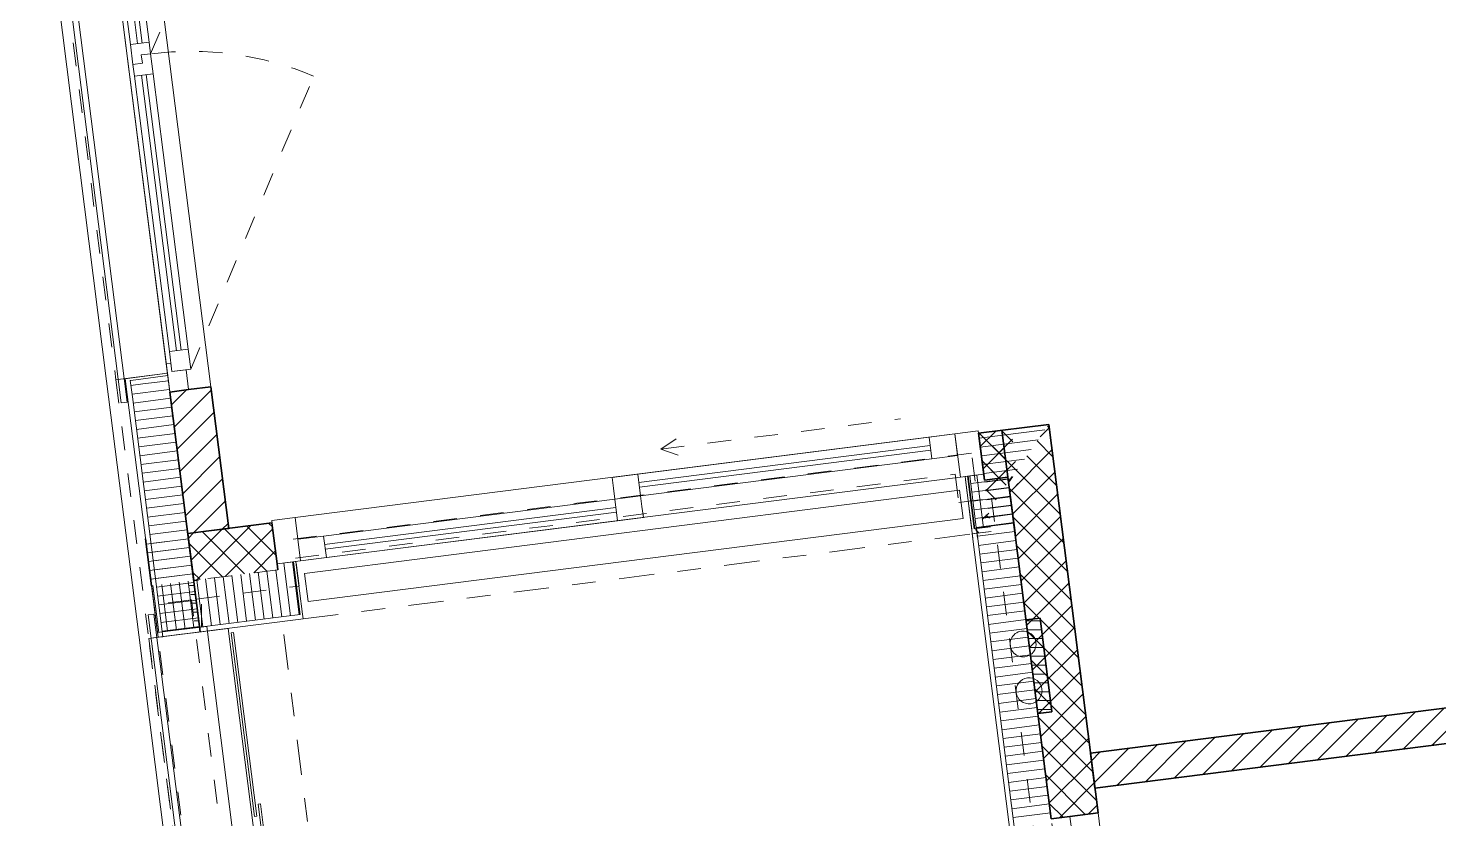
# Model space of a CAD drawing. Header units: metres. Extents: x 2713679.5 to 2713747.3, y 1226017.1 to 1226104.2.
# Drawn here: x 2713689.93 to 2713695.91, y 1226034.29 to 1226037.64 of the extents above; entities that cross this region are included whole.
import ezdxf

# ---------------------------------------------------------------- set-up
doc = ezdxf.new("R2010")
doc.units = ezdxf.units.M
doc.header["$MEASUREMENT"] = 0
doc.linetypes.add('Strich 2_1mm', pattern=[0.15, 0.1, -0.05])
doc.linetypes.add('Strichpunkt 3_1_1mm Achsen', pattern=[0.25, 0.15, -0.05, 0, -0.05])
doc.layers.add('plangrafiken', color=251, linetype='Continuous')
doc.layers.add('waende_stuetzen', color=250, linetype='Continuous')

msp = doc.modelspace()

# ---------------------------------------------------------------- linework, layer by layer
at = {"layer": 'plangrafiken', "color": 7, "linetype": 'Continuous', "lineweight": 13}
for p, q in [((2713689.9634, 1226038.8685), (2713690.321, 1226036.051)), ((2713690.3458, 1226036.0542), (2713689.9882, 1226038.8716)), ((2713690.321, 1226036.051), (2713690.3458, 1226036.0542)), ((2713691.0982, 1226035.3281), (2713693.8759, 1226035.6807)), ((2713693.8759, 1226035.6807), (2713693.891, 1226035.5616)), ((2713693.891, 1226035.5616), (2713691.1133, 1226035.2091)), ((2713691.1133, 1226035.2091), (2713691.0982, 1226035.3281)), ((2713690.6107, 1226035.2771), (2713690.6309, 1226035.2771)), ((2713690.6155, 1226035.2396), (2713690.6356, 1226035.2396)), ((2713690.6202, 1226035.2021), (2713690.6404, 1226035.2021)), ((2713690.6611, 1226035.1013), (2713690.6611, 1226035.1976)), ((2713690.4597, 1226035.1564), (2713690.4349, 1226035.1533)), ((2713690.4349, 1226035.1533), (2713691.1676, 1226029.3796)), ((2713691.1893, 1226029.4075), (2713690.4597, 1226035.1564)), ((2713690.625, 1226035.1646), (2713690.6452, 1226035.1646)), ((2713690.6298, 1226035.1271), (2713690.6499, 1226035.1271)), ((2713694.1578, 1226035.1271), (2713694.2183, 1226035.1271)), ((2713690.6856, 1226035.0843), (2713690.7749, 1226035.0956)), ((2713690.7749, 1226035.0956), (2713691.4541, 1226029.7435)), ((2713694.1626, 1226035.0896), (2713694.2231, 1226035.0896)), ((2713694.1673, 1226035.0521), (2713694.2278, 1226035.0521)), ((2713694.1721, 1226035.0146), (2713694.2326, 1226035.0146)), ((2713694.1769, 1226034.9771), (2713694.2373, 1226034.9771)), ((2713694.1816, 1226034.9396), (2713694.2421, 1226034.9396)), ((2713694.1864, 1226034.9021), (2713694.2469, 1226034.9021)), ((2713694.1911, 1226034.8646), (2713694.2516, 1226034.8646)), ((2713694.1959, 1226034.8271), (2713694.2564, 1226034.8271)), ((2713694.2007, 1226034.7896), (2713694.2611, 1226034.7896)), ((2713694.2054, 1226034.7521), (2713694.2659, 1226034.7521))]:
    msp.add_line(p, q, dxfattribs=at)
at = {"layer": 'plangrafiken', "color": 7, "linetype": 'Continuous', "lineweight": 18}
for p, q in [((2713690.4247, 1226035.4722), (2713690.4528, 1226035.2508)), ((2713690.6533, 1226035.1003), (2713690.6281, 1226035.2987)), ((2713694.2076, 1226034.7349), (2713694.1572, 1226035.1317)), ((2713690.4773, 1226035.0578), (2713690.6731, 1226035.0827)), ((2713690.4946, 1226035.0802), (2713690.6706, 1226035.1025))]:
    msp.add_line(p, q, dxfattribs=at)
at = {"layer": 'plangrafiken', "color": 7, "linetype": 'Continuous', "lineweight": 35}
for p, q in [((2713690.6281, 1226035.2987), (2713690.648, 1226035.3013)), ((2713694.2168, 1226035.1393), (2713694.1572, 1226035.1317)), ((2713694.2671, 1226034.7424), (2713694.2168, 1226035.1393)), ((2713694.2076, 1226034.7349), (2713694.2671, 1226034.7424))]:
    msp.add_line(p, q, dxfattribs=at)
at = {"layer": 'plangrafiken', "color": 7, "linetype": 'Strich 2_1mm', "lineweight": 13}
for p, q in [((2713690.6184, 1226035.2169), (2713690.4596, 1226035.1967)), ((2713690.4596, 1226035.1967), (2713691.1936, 1226029.4131)), ((2713691.3322, 1226029.592), (2713690.6184, 1226035.2169))]:
    msp.add_line(p, q, dxfattribs=at)
at = {"layer": 'plangrafiken', "color": 7, "linetype": 'Strichpunkt 3_1_1mm Achsen', "lineweight": 18}
msp.add_line((2713691.5954, 1226030.457), (2713691.003, 1226035.1245), dxfattribs=at)
at = {"layer": 'plangrafiken', "color": 7, "linetype": 'Continuous', "lineweight": 18}
for centre, start, end in [((2713694.145, 1226035.0294), 97.23257, 277.23258), ((2713694.145, 1226035.0294), 277.23258, 97.23257), ((2713694.1702, 1226034.8309), 97.23257, 277.23257), ((2713694.1702, 1226034.8309), 277.23257, 97.23257)]:
    msp.add_arc(centre, 0.055, start, end, dxfattribs=at)
at = {"layer": 'waende_stuetzen', "color": 7, "linetype": 'Continuous', "lineweight": 13}
for p, q in [((2713690.3479, 1226038.8971), (2713690.7004, 1226036.1194)), ((2713690.1843, 1226038.7957), (2713690.5167, 1226036.1767)), ((2713689.9264, 1226038.763), (2713690.2588, 1226036.144)), ((2713690.5117, 1226036.2164), (2713690.1894, 1226038.756)), ((2713690.36, 1226037.5706), (2713690.2964, 1226038.0715)), ((2713690.3897, 1226037.5743), (2713690.3262, 1226038.0753)), ((2713690.346, 1226038.0778), (2713690.4096, 1226037.5768)), ((2713690.3758, 1226038.0816), (2713690.4393, 1226037.5806)), ((2713690.36, 1226037.5706), (2713690.4393, 1226037.5806)), ((2713690.4393, 1226037.5806), (2713690.4456, 1226037.531)), ((2713690.3707, 1226037.4862), (2713690.36, 1226037.5706)), ((2713690.4456, 1226037.531), (2713690.406, 1226037.526)), ((2713690.4104, 1226037.4913), (2713690.406, 1226037.526)), ((2713690.4456, 1226037.531), (2713690.4563, 1226037.4467)), ((2713690.4104, 1226037.4913), (2713690.3707, 1226037.4862)), ((2713690.377, 1226037.4366), (2713690.3707, 1226037.4862)), ((2713690.4563, 1226037.4467), (2713690.377, 1226037.4366)), ((2713690.5252, 1226036.2685), (2713690.377, 1226037.4366)), ((2713690.555, 1226036.2723), (2713690.4067, 1226037.4404)), ((2713690.4266, 1226037.4429), (2713690.5748, 1226036.2748)), ((2713690.4563, 1226037.4467), (2713690.6046, 1226036.2786)), ((2713690.5252, 1226036.2685), (2713690.6046, 1226036.2786)), ((2713690.5359, 1226036.1842), (2713690.5252, 1226036.2685)), ((2713690.6046, 1226036.2786), (2713690.6153, 1226036.1942)), ((2713690.5117, 1226036.2164), (2713690.5315, 1226036.2189)), ((2713690.5268, 1226036.0973), (2713690.5117, 1226036.2164)), ((2713690.5315, 1226036.2189), (2713690.5359, 1226036.1842)), ((2713690.2588, 1226036.144), (2713690.3954, 1226035.0676)), ((2713690.5167, 1226036.1767), (2713690.6533, 1226035.1003)), ((2713690.6153, 1226036.1942), (2713690.5359, 1226036.1842)), ((2713690.5359, 1226036.1842), (2713690.5955, 1226036.1917)), ((2713690.5955, 1226036.1917), (2713690.6062, 1226036.1074)), ((2713691.058, 1226035.565), (2713693.8556, 1226035.92)), ((2713692.5114, 1226035.7494), (2713693.7465, 1226035.9062)), ((2713693.7465, 1226035.9062), (2713693.8556, 1226035.92)), ((2713693.7581, 1226035.8144), (2713693.7465, 1226035.9062)), ((2713693.8556, 1226035.92), (2713693.9548, 1226035.9326)), ((2713693.8789, 1226035.7365), (2713693.8556, 1226035.92)), ((2713693.8556, 1226035.92), (2713693.8672, 1226035.8282)), ((2713693.9548, 1226035.9326), (2713693.9781, 1226035.7491)), ((2713694.1172, 1226035.7649), (2713693.9591, 1226035.9231)), ((2713694.1018, 1226035.8864), (2713694.0532, 1226035.935)), ((2713692.5159, 1226035.7135), (2713693.751, 1226035.8702)), ((2713693.7536, 1226035.8504), (2713692.5185, 1226035.6936)), ((2713693.9752, 1226035.772), (2713694.1004, 1226035.8972)), ((2713693.7581, 1226035.8144), (2713692.523, 1226035.6577)), ((2713693.8672, 1226035.8282), (2713693.7581, 1226035.8144)), ((2713694.0438, 1226035.7322), (2713693.971, 1226035.8051)), ((2713694.0411, 1226035.7319), (2713694.1124, 1226035.8031)), ((2713693.8789, 1226035.7365), (2713691.0813, 1226035.3814)), ((2713692.4023, 1226035.7356), (2713692.5114, 1226035.7494)), ((2713692.4081, 1226035.6897), (2713692.4023, 1226035.7356)), ((2713692.5114, 1226035.7494), (2713692.523, 1226035.6577)), ((2713693.9781, 1226035.7491), (2713693.8789, 1226035.7365)), ((2713694.0814, 1226035.7297), (2713693.9226, 1226035.7096)), ((2713692.4139, 1226035.6438), (2713692.4081, 1226035.6897)), ((2713694.0861, 1226035.6925), (2713693.9273, 1226035.6724)), ((2713694.0886, 1226035.6875), (2713694.0864, 1226035.6896)), ((2713694.1049, 1226035.6896), (2713694.1243, 1226035.709)), ((2713691.1788, 1226035.4871), (2713692.4139, 1226035.6438)), ((2713691.1834, 1226035.4511), (2713692.4185, 1226035.6078)), ((2713692.4139, 1226035.6438), (2713692.523, 1226035.6577)), ((2713692.4255, 1226035.552), (2713692.4139, 1226035.6438)), ((2713692.523, 1226035.6577), (2713692.5288, 1226035.6118)), ((2713692.5288, 1226035.6118), (2713692.5347, 1226035.5659)), ((2713694.0908, 1226035.6553), (2713693.9321, 1226035.6352)), ((2713694.0955, 1226035.6181), (2713693.9368, 1226035.598)), ((2713690.9588, 1226035.5524), (2713691.058, 1226035.565)), ((2713690.9821, 1226035.3689), (2713690.9588, 1226035.5524)), ((2713691.058, 1226035.565), (2713691.0813, 1226035.3814)), ((2713692.421, 1226035.588), (2713691.1859, 1226035.4313)), ((2713692.4255, 1226035.552), (2713691.1905, 1226035.3953)), ((2713692.5347, 1226035.5659), (2713692.4255, 1226035.552)), ((2713694.1002, 1226035.5809), (2713693.9415, 1226035.5607)), ((2713694.105, 1226035.5437), (2713693.9462, 1226035.5235)), ((2713691.0697, 1226035.4732), (2713691.1788, 1226035.4871)), ((2713691.1788, 1226035.4871), (2713691.1905, 1226035.3953)), ((2713694.1097, 1226035.5065), (2713693.951, 1226035.4863)), ((2713691.0813, 1226035.3814), (2713691.0697, 1226035.4732)), ((2713691.0813, 1226035.3814), (2713690.9821, 1226035.3689)), ((2713691.1905, 1226035.3953), (2713691.0813, 1226035.3814)), ((2713691.1243, 1226029.3237), (2713690.3954, 1226035.0676)), ((2713690.6831, 1226035.1041), (2713690.6533, 1226035.1003)), ((2713691.3755, 1226029.6479), (2713690.6831, 1226035.1041)), ((2713690.7972, 1226035.0783), (2713690.7873, 1226035.077)), ((2713690.7873, 1226035.077), (2713690.8861, 1226034.2983)), ((2713690.8961, 1226034.2995), (2713690.7972, 1226035.0783)), ((2713690.9116, 1226034.3519), (2713690.9017, 1226034.3506)), ((2713690.9017, 1226034.3506), (2713691.0213, 1226033.4082)), ((2713691.0312, 1226033.4094), (2713690.9116, 1226034.3519)), ((2713690.8861, 1226034.2983), (2713690.8961, 1226034.2995)), ((2713694.3436, 1226034.2985), (2713694.3543, 1226034.2142)), ((2713694.4627, 1226034.3137), (2713694.7296, 1226032.2105))]:
    msp.add_line(p, q, dxfattribs=at)
at = {"layer": 'waende_stuetzen', "color": 7, "linetype": 'Strich 2_1mm', "lineweight": 13}
for p, q in [((2713689.9661, 1226038.7682), (2713690.2985, 1226036.149)), ((2713690.4456, 1226037.531), (2713690.6798, 1226038.0889)), ((2713690.6153, 1226036.1942), (2713691.1368, 1226037.4367)), ((2713690.2985, 1226036.149), (2713690.4351, 1226035.0726)), ((2713692.6089, 1226035.855), (2713693.6257, 1226035.9841)), ((2713692.6089, 1226035.855), (2713692.6739, 1226035.8986)), ((2713692.6089, 1226035.855), (2713692.6827, 1226035.8291)), ((2713693.9265, 1226035.8383), (2713690.9702, 1226035.4631)), ((2713693.9416, 1226035.7192), (2713693.9265, 1226035.8383)), ((2713691.0596, 1226035.3938), (2713693.8572, 1226035.7488)), ((2713693.8572, 1226035.7488), (2713693.8723, 1226035.6298)), ((2713694.0804, 1226035.7369), (2713693.9416, 1226035.7192)), ((2713694.5312, 1226032.1853), (2713694.0804, 1226035.7369)), ((2713693.8723, 1226035.6298), (2713694.0112, 1226035.6474)), ((2713694.0112, 1226035.6474), (2713694.195, 1226034.199)), ((2713690.9702, 1226035.4631), (2713690.9853, 1226035.3441)), ((2713691.0747, 1226035.2748), (2713691.0596, 1226035.3938)), ((2713690.9853, 1226035.3441), (2713690.6281, 1226035.2987)), ((2713690.6281, 1226035.2987), (2713690.6382, 1226035.2194)), ((2713690.6382, 1226035.2194), (2713691.0747, 1226035.2748)), ((2713691.159, 1226029.3684), (2713690.4351, 1226035.0726)), ((2713690.4773, 1226035.0578), (2713690.636, 1226035.078)), ((2713691.3322, 1226029.592), (2713690.636, 1226035.078)), ((2713690.4376, 1226035.0528), (2713690.4574, 1226035.0553)), ((2713690.4376, 1226035.0528), (2713691.1565, 1226029.3882)), ((2713690.4574, 1226035.0553), (2713690.4773, 1226035.0578))]:
    msp.add_line(p, q, dxfattribs=at)
at = {"layer": 'waende_stuetzen', "color": 7, "linetype": 'Continuous', "lineweight": 18}
for p, q in [((2713690.2985, 1226036.149), (2713690.3183, 1226036.1515)), ((2713690.3183, 1226036.1515), (2713690.5167, 1226036.1767)), ((2713690.3381, 1226036.154), (2713690.358, 1226036.1565)), ((2713690.3381, 1226036.154), (2713690.4773, 1226035.0578)), ((2713690.5167, 1226036.1767), (2713690.358, 1226036.1565)), ((2713690.3617, 1226036.1469), (2713690.3592, 1226036.1466)), ((2713690.3592, 1226036.1466), (2713690.3681, 1226036.0772)), ((2713690.518, 1226036.1668), (2713690.3617, 1226036.1469)), ((2713690.5167, 1226036.1767), (2713690.5268, 1226036.0973)), ((2713690.5167, 1226036.1767), (2713690.518, 1226036.1668)), ((2713690.518, 1226036.1668), (2713690.5268, 1226036.0973)), ((2713690.3681, 1226036.0772), (2713690.4971, 1226035.0603)), ((2713693.9186, 1226035.7415), (2713693.8987, 1226035.739)), ((2713693.9087, 1226035.7403), (2713693.8987, 1226035.739)), ((2713693.9019, 1226035.7142), (2713693.8987, 1226035.739)), ((2713693.8987, 1226035.739), (2713693.9321, 1226035.4761)), ((2713693.9781, 1226035.7491), (2713693.9087, 1226035.7403)), ((2713693.937, 1226035.517), (2713693.9087, 1226035.7403)), ((2713693.9781, 1226035.7491), (2713693.9186, 1226035.7415)), ((2713693.9186, 1226035.7415), (2713693.9519, 1226035.4786)), ((2713693.9271, 1226035.5158), (2713693.9019, 1226035.7142)), ((2713693.9296, 1226035.4959), (2713693.9271, 1226035.5158)), ((2713694.0089, 1226035.506), (2713693.9296, 1226035.4959)), ((2713693.9395, 1226035.4972), (2713693.9296, 1226035.4959)), ((2713693.9296, 1226035.4959), (2713694.0945, 1226034.1964)), ((2713694.0064, 1226035.5259), (2713693.937, 1226035.517)), ((2713693.9395, 1226035.4972), (2713694.0089, 1226035.506)), ((2713693.945, 1226035.5181), (2713693.9466, 1226035.5204)), ((2713693.9466, 1226035.5204), (2713694.1143, 1226034.1989)), ((2713690.9821, 1226035.3689), (2713691.0516, 1226035.3777)), ((2713691.0516, 1226035.3777), (2713691.0615, 1226035.3789)), ((2713691.0799, 1226035.1545), (2713691.0516, 1226035.3777)), ((2713691.0646, 1226035.3541), (2713691.0615, 1226035.3789)), ((2713691.0898, 1226035.1557), (2713691.0646, 1226035.3541)), ((2713690.4747, 1226035.0777), (2713690.4496, 1226035.2761)), ((2713690.4773, 1226035.0578), (2713691.0824, 1226035.1346)), ((2713690.6533, 1226035.1003), (2713691.0105, 1226035.1456)), ((2713691.0105, 1226035.1456), (2713691.0799, 1226035.1545)), ((2713691.0824, 1226035.1346), (2713691.0923, 1226035.1359)), ((2713691.0923, 1226035.1359), (2713691.0898, 1226035.1557)), ((2713690.4376, 1226035.0528), (2713690.6558, 1226035.0805)), ((2713690.4747, 1226035.0777), (2713690.6533, 1226035.1003)), ((2713690.4773, 1226035.0578), (2713690.4747, 1226035.0777)), ((2713690.4773, 1226035.0578), (2713690.4971, 1226035.0603))]:
    msp.add_line(p, q, dxfattribs=at)
at = {"layer": 'waende_stuetzen', "color": 18, "linetype": 'Continuous', "lineweight": 0, "true_color": 0x000000}
for p, q in [((2713690.4126, 1226036.1317), (2713690.5207, 1226036.1454)), ((2713690.362, 1226036.1252), (2713690.4126, 1226036.1317)), ((2713690.3667, 1226036.088), (2713690.501, 1226036.1051)), ((2713690.501, 1226036.1051), (2713690.5254, 1226036.1082)), ((2713690.5337, 1226036.0428), (2713690.5971, 1226036.1063)), ((2713690.5457, 1226035.9487), (2713690.7022, 1226036.1052)), ((2713690.3714, 1226036.0508), (2713690.5301, 1226036.071)), ((2713690.3761, 1226036.0136), (2713690.5349, 1226036.0338)), ((2713690.3808, 1226035.9764), (2713690.5396, 1226035.9966)), ((2713690.3856, 1226035.9392), (2713690.5443, 1226035.9594)), ((2713690.5576, 1226035.8546), (2713690.7141, 1226036.0111)), ((2713690.3903, 1226035.902), (2713690.549, 1226035.9222)), ((2713690.5695, 1226035.7605), (2713690.7261, 1226035.917)), ((2713693.9588, 1226035.9013), (2713694.237, 1226035.9366)), ((2713694.071, 1226035.8111), (2713693.9591, 1226035.9231)), ((2713693.9632, 1226035.8661), (2713694.0291, 1226035.9319)), ((2713694.0556, 1226035.9326), (2713694.0532, 1226035.935)), ((2713694.2167, 1226035.9074), (2713694.2555, 1226035.9462)), ((2713694.2557, 1226035.9446), (2713694.248, 1226035.9523)), ((2713690.395, 1226035.8648), (2713690.5537, 1226035.885)), ((2713690.3997, 1226035.8276), (2713690.5585, 1226035.8478)), ((2713693.9635, 1226035.8641), (2713694.2081, 1226035.8951)), ((2713693.9682, 1226035.8269), (2713694.1792, 1226035.8536)), ((2713693.9752, 1226035.772), (2713694.0646, 1226035.8614)), ((2713694.0885, 1226035.6732), (2713694.2674, 1226035.8521)), ((2713694.2711, 1226035.8232), (2713694.2044, 1226035.8898)), ((2713690.4045, 1226035.7904), (2713690.5632, 1226035.8106)), ((2713690.5815, 1226035.6663), (2713690.738, 1226035.8229)), ((2713694.0736, 1226035.7024), (2713693.971, 1226035.8051)), ((2713693.9729, 1226035.7897), (2713694.1502, 1226035.8122)), ((2713694.2865, 1226035.7017), (2713694.1608, 1226035.8274)), ((2713690.4092, 1226035.7532), (2713690.5679, 1226035.7734)), ((2713690.4139, 1226035.716), (2713690.5726, 1226035.7362)), ((2713690.5934, 1226035.5722), (2713690.75, 1226035.7288)), ((2713693.9119, 1226035.7407), (2713693.9402, 1226035.5175)), ((2713693.9491, 1226035.7454), (2713693.9775, 1226035.5222)), ((2713693.9777, 1226035.7525), (2713694.1213, 1226035.7707)), ((2713693.9824, 1226035.7153), (2713694.0923, 1226035.7292)), ((2713693.9871, 1226035.6779), (2713694.0766, 1226035.7673)), ((2713694.1005, 1226035.5791), (2713694.2794, 1226035.758)), ((2713694.3019, 1226035.5802), (2713694.1172, 1226035.7649)), ((2713690.4186, 1226035.6788), (2713690.5773, 1226035.699)), ((2713690.4233, 1226035.6416), (2713690.5821, 1226035.6618)), ((2713694.03, 1226035.6399), (2713693.9864, 1226035.6836)), ((2713693.9871, 1226035.6781), (2713694.0634, 1226035.6878)), ((2713694.0634, 1226035.6878), (2713694.0863, 1226035.6907)), ((2713694.3173, 1226035.4587), (2713694.0864, 1226035.6896)), ((2713694.1124, 1226035.485), (2713694.2913, 1226035.6639)), ((2713690.4281, 1226035.6044), (2713690.5868, 1226035.6246)), ((2713690.6275, 1226035.5003), (2713690.7619, 1226035.6346)), ((2713693.9918, 1226035.6409), (2713694.0345, 1226035.6463)), ((2713693.9965, 1226035.6037), (2713694.0055, 1226035.6048)), ((2713694.0055, 1226035.6048), (2713694.0958, 1226035.6163)), ((2713694.0345, 1226035.6463), (2713694.091, 1226035.6535)), ((2713690.4328, 1226035.5672), (2713690.5915, 1226035.5874)), ((2713690.4375, 1226035.53), (2713690.5962, 1226035.5501)), ((2713690.749, 1226035.5157), (2713690.7739, 1226035.5405)), ((2713690.9622, 1226035.5258), (2713690.9472, 1226035.5408)), ((2713693.9477, 1226035.5219), (2713694.1052, 1226035.5419)), ((2713693.9718, 1226035.5565), (2713693.9991, 1226035.5837)), ((2713693.9766, 1226035.5633), (2713694.1005, 1226035.5791)), ((2713693.9766, 1226035.5633), (2713694.0013, 1226035.5665)), ((2713694.0018, 1226035.5621), (2713693.9865, 1226035.5775)), ((2713694.3328, 1226035.3372), (2713694.1019, 1226035.5681)), ((2713694.1244, 1226035.3908), (2713694.3033, 1226035.5697)), ((2713690.4422, 1226035.4928), (2713690.601, 1226035.5129)), ((2713690.6054, 1226035.4781), (2713690.6275, 1226035.5003)), ((2713690.6173, 1226035.384), (2713690.749, 1226035.5157)), ((2713690.6396, 1226035.3002), (2713690.8705, 1226035.5311)), ((2713690.8437, 1226035.3261), (2713690.6648, 1226035.505)), ((2713690.9378, 1226035.338), (2713690.7589, 1226035.5169)), ((2713690.7611, 1226035.3156), (2713690.9632, 1226035.5177)), ((2713690.9776, 1226035.4043), (2713690.8531, 1226035.5289)), ((2713693.9583, 1226035.4996), (2713693.9429, 1226035.515)), ((2713693.9477, 1226035.5219), (2713694.006, 1226035.5293)), ((2713690.4271, 1226035.4531), (2713690.6057, 1226035.4757)), ((2713690.4318, 1226035.4159), (2713690.6104, 1226035.4385)), ((2713690.4469, 1226035.4556), (2713690.6057, 1226035.4757)), ((2713690.4517, 1226035.4184), (2713690.6104, 1226035.4385)), ((2713690.7496, 1226035.3141), (2713690.6082, 1226035.4555)), ((2713690.8826, 1226035.331), (2713690.9752, 1226035.4236)), ((2713693.9559, 1226035.4473), (2713694.1146, 1226035.4674)), ((2713693.9606, 1226035.4101), (2713694.1194, 1226035.4302)), ((2713694.3482, 1226035.2157), (2713694.1173, 1226035.4467)), ((2713694.1363, 1226035.2967), (2713694.3152, 1226035.4756)), ((2713690.4365, 1226035.3787), (2713690.6151, 1226035.4013)), ((2713690.4413, 1226035.3415), (2713690.6198, 1226035.3641)), ((2713690.4564, 1226035.3812), (2713690.6151, 1226035.4013)), ((2713690.4611, 1226035.344), (2713690.6198, 1226035.3641)), ((2713691.0102, 1226035.3724), (2713691.0385, 1226035.1492)), ((2713691.0474, 1226035.3771), (2713691.0757, 1226035.1539)), ((2713693.9654, 1226035.3729), (2713694.1241, 1226035.393)), ((2713694.1482, 1226035.2026), (2713694.3271, 1226035.3815)), ((2713690.446, 1226035.3043), (2713690.6246, 1226035.3269)), ((2713690.4658, 1226035.3068), (2713690.6246, 1226035.3269)), ((2713690.6555, 1226035.3022), (2713690.6237, 1226035.334)), ((2713690.7037, 1226035.1067), (2713690.6785, 1226035.3051)), ((2713690.7409, 1226035.1114), (2713690.7157, 1226035.3099)), ((2713690.7781, 1226035.1162), (2713690.7529, 1226035.3146)), ((2713690.8153, 1226035.1209), (2713690.7901, 1226035.3193)), ((2713690.8525, 1226035.1256), (2713690.8273, 1226035.324)), ((2713690.8897, 1226035.1303), (2713690.8645, 1226035.3287)), ((2713690.9269, 1226035.135), (2713690.9017, 1226035.3335)), ((2713690.9641, 1226035.1398), (2713690.9389, 1226035.3382)), ((2713691.0013, 1226035.1445), (2713690.9761, 1226035.3429)), ((2713693.9701, 1226035.3357), (2713694.1288, 1226035.3558)), ((2713693.9748, 1226035.2985), (2713694.1335, 1226035.3186)), ((2713694.3636, 1226035.0943), (2713694.1327, 1226035.3252)), ((2713690.4805, 1226035.0784), (2713690.4553, 1226035.2768)), ((2713690.4706, 1226035.2696), (2713690.6293, 1226035.2897)), ((2713690.4753, 1226035.2324), (2713690.634, 1226035.2525)), ((2713690.5177, 1226035.0831), (2713690.4925, 1226035.2815)), ((2713690.5549, 1226035.0878), (2713690.5297, 1226035.2862)), ((2713690.5921, 1226035.0926), (2713690.5669, 1226035.291)), ((2713690.6293, 1226035.0973), (2713690.6041, 1226035.2957)), ((2713690.6665, 1226035.102), (2713690.6413, 1226035.3004)), ((2713693.9795, 1226035.2613), (2713694.1382, 1226035.2814)), ((2713693.9842, 1226035.2241), (2713694.143, 1226035.2442)), ((2713694.1602, 1226035.1085), (2713694.3391, 1226035.2874)), ((2713690.48, 1226035.1952), (2713690.6387, 1226035.2153)), ((2713693.989, 1226035.1869), (2713694.1477, 1226035.207)), ((2713694.379, 1226034.9728), (2713694.1481, 1226035.2037)), ((2713694.1721, 1226035.0143), (2713694.351, 1226035.1932)), ((2713690.4847, 1226035.158), (2713690.6434, 1226035.1781)), ((2713690.4894, 1226035.1208), (2713690.6482, 1226035.1409)), ((2713693.9937, 1226035.1497), (2713694.1524, 1226035.1698)), ((2713693.9984, 1226035.1125), (2713694.1571, 1226035.1326)), ((2713690.4942, 1226035.0836), (2713690.6529, 1226035.1037)), ((2713694.0031, 1226035.0753), (2713694.1618, 1226035.0954)), ((2713694.3944, 1226034.8513), (2713694.1635, 1226035.0822)), ((2713694.1841, 1226034.9202), (2713694.363, 1226035.0991)), ((2713694.0078, 1226035.0381), (2713694.1666, 1226035.0582)), ((2713694.0126, 1226035.0009), (2713694.1713, 1226035.021)), ((2713694.196, 1226034.8261), (2713694.3749, 1226035.005)), ((2713694.0173, 1226034.9637), (2713694.176, 1226034.9838)), ((2713694.022, 1226034.9265), (2713694.1807, 1226034.9466)), ((2713694.4099, 1226034.7298), (2713694.1789, 1226034.9607)), ((2713694.0267, 1226034.8893), (2713694.1855, 1226034.9094)), ((2713694.208, 1226034.732), (2713694.3869, 1226034.9109)), ((2713694.0314, 1226034.8521), (2713694.1902, 1226034.8722)), ((2713694.0362, 1226034.8149), (2713694.1949, 1226034.835)), ((2713694.4253, 1226034.6083), (2713694.1944, 1226034.8392)), ((2713694.0409, 1226034.7777), (2713694.1996, 1226034.7978)), ((2713694.2199, 1226034.6379), (2713694.3988, 1226034.8168)), ((2713695.8783, 1226034.5991), (2713696.0514, 1226034.7723)), ((2713694.0456, 1226034.7405), (2713694.2043, 1226034.7606)), ((2713694.0503, 1226034.7033), (2713694.2091, 1226034.7234)), ((2713694.4407, 1226034.4868), (2713694.2098, 1226034.7178)), ((2713694.2319, 1226034.5437), (2713694.4108, 1226034.7226)), ((2713695.3923, 1226034.5375), (2713695.5655, 1226034.7107)), ((2713695.5138, 1226034.5529), (2713695.687, 1226034.7261)), ((2713695.6353, 1226034.5683), (2713695.8085, 1226034.7415)), ((2713695.7568, 1226034.5837), (2713695.93, 1226034.7569)), ((2713694.0551, 1226034.6661), (2713694.2138, 1226034.6862)), ((2713694.0598, 1226034.6289), (2713694.2185, 1226034.649)), ((2713694.9064, 1226034.4758), (2713695.0796, 1226034.649)), ((2713695.0279, 1226034.4912), (2713695.2011, 1226034.6644)), ((2713695.1494, 1226034.5066), (2713695.3225, 1226034.6798)), ((2713695.2708, 1226034.5221), (2713695.444, 1226034.6952)), ((2713694.0645, 1226034.5917), (2713694.2232, 1226034.6118)), ((2713694.4561, 1226034.3654), (2713694.2252, 1226034.5963)), ((2713694.2438, 1226034.4496), (2713694.4227, 1226034.6285)), ((2713694.4466, 1226034.4403), (2713694.5936, 1226034.5873)), ((2713694.5419, 1226034.4296), (2713694.7151, 1226034.6027)), ((2713694.6634, 1226034.445), (2713694.8366, 1226034.6182)), ((2713694.7849, 1226034.4604), (2713694.9581, 1226034.6336)), ((2713694.0692, 1226034.5545), (2713694.2279, 1226034.5746)), ((2713694.0739, 1226034.5173), (2713694.2327, 1226034.5374)), ((2713694.2558, 1226034.3555), (2713694.4347, 1226034.5344)), ((2713694.4347, 1226034.5344), (2713694.4722, 1226034.5719)), ((2713694.0787, 1226034.4801), (2713694.2374, 1226034.5002)), ((2713694.4086, 1226034.3068), (2713694.2406, 1226034.4748)), ((2713694.0834, 1226034.4429), (2713694.2421, 1226034.463)), ((2713694.0881, 1226034.4057), (2713694.2468, 1226034.4258)), ((2713694.2992, 1226034.2929), (2713694.4466, 1226034.4403)), ((2713694.0928, 1226034.3685), (2713694.2515, 1226034.3886)), ((2713694.0975, 1226034.3313), (2713694.2563, 1226034.3514)), ((2713694.3145, 1226034.2948), (2713694.256, 1226034.3533)), ((2713694.4207, 1226034.3083), (2713694.4585, 1226034.3462)), ((2713694.1023, 1226034.2941), (2713694.261, 1226034.3142))]:
    msp.add_line(p, q, dxfattribs=at)
at = {"layer": 'waende_stuetzen', "color": 7, "linetype": 'Continuous', "lineweight": 35}
for p, q in [((2713690.5268, 1226036.0973), (2713690.6062, 1226036.1074)), ((2713690.6558, 1226035.0805), (2713690.5268, 1226036.0973)), ((2713690.6062, 1226036.1074), (2713690.7004, 1226036.1194)), ((2713690.7766, 1226035.5192), (2713690.7004, 1226036.1194)), ((2713693.9561, 1226035.9227), (2713694.2537, 1226035.9604)), ((2713694.4627, 1226034.3137), (2713694.2537, 1226035.9604)), ((2713693.9781, 1226035.7491), (2713693.9561, 1226035.9227)), ((2713693.9812, 1226035.7243), (2713693.9561, 1226035.9227)), ((2713694.0553, 1226035.9353), (2713694.0831, 1226035.716)), ((2713693.9812, 1226035.7243), (2713693.9781, 1226035.7491)), ((2713694.0804, 1226035.7369), (2713693.9812, 1226035.7243)), ((2713694.1107, 1226035.4988), (2713694.0804, 1226035.7369)), ((2713694.0831, 1226035.716), (2713694.0993, 1226035.7393)), ((2713694.0831, 1226035.716), (2713694.2643, 1226034.2885)), ((2713690.9601, 1226035.5425), (2713690.603, 1226035.4971)), ((2713690.9821, 1226035.3689), (2713690.9601, 1226035.5425)), ((2713690.6281, 1226035.2987), (2713690.603, 1226035.4971)), ((2713690.6797, 1226035.5069), (2713690.7766, 1226035.5192)), ((2713690.4496, 1226035.2761), (2713690.4244, 1226035.4745)), ((2713690.9853, 1226035.3441), (2713690.9821, 1226035.3689)), ((2713698.1061, 1226035.0331), (2713694.4306, 1226034.5666)), ((2713694.4494, 1226034.4178), (2713698.9186, 1226034.985)), ((2713694.4494, 1226034.4178), (2713694.4306, 1226034.5666)), ((2713694.2643, 1226034.2885), (2713694.3436, 1226034.2985)), ((2713694.3436, 1226034.2985), (2713694.4627, 1226034.3137))]:
    msp.add_line(p, q, dxfattribs=at)
at = {"layer": 'waende_stuetzen', "color": 7, "linetype": 'Strichpunkt 3_1_1mm Achsen', "lineweight": 13}
msp.add_line((2713691.0923, 1226035.1359), (2713693.9296, 1226035.4959), dxfattribs=at)
at = {"layer": 'waende_stuetzen', "color": 7, "linetype": 'Strich 2_1mm', "lineweight": 13}
msp.add_arc((2713690.6153, 1226036.1942), 1.3475, 67.23258, 97.23258, dxfattribs=at)

doc.saveas('drawing.dxf')
